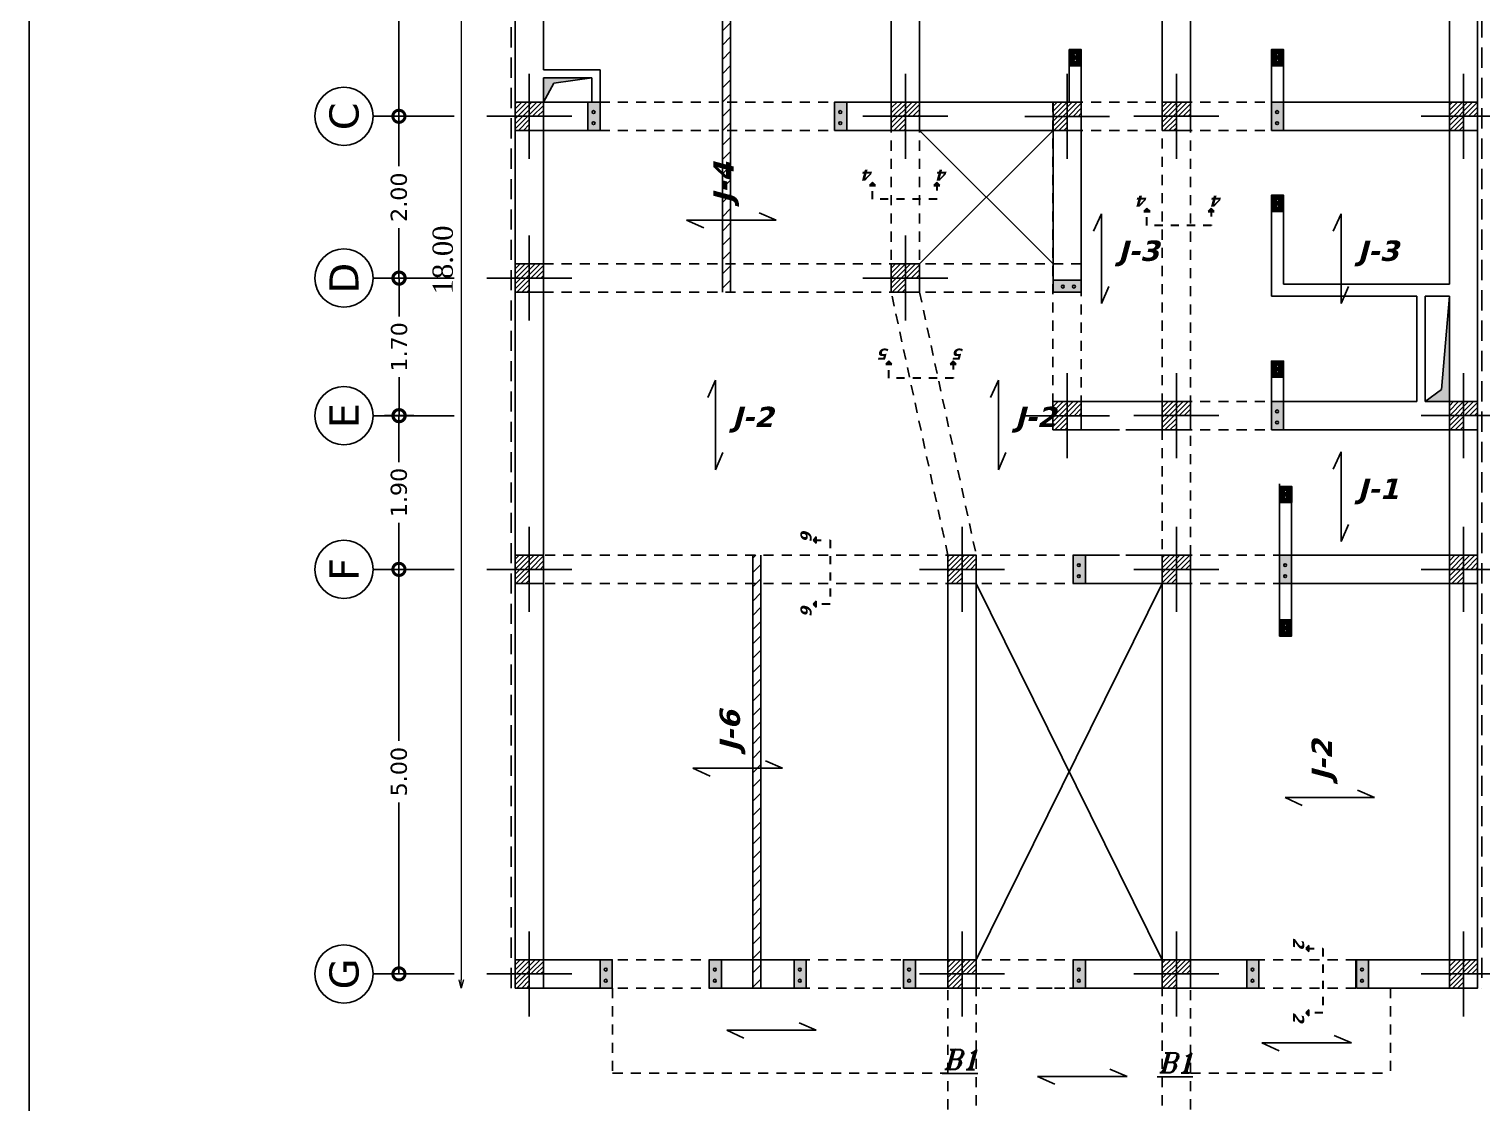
# Model space of a CAD drawing. Header units: inches. Extents: x -1482 to -895, y -39 to 122.
# Drawn here: x -1263.42 to -1245.46, y 60.73 to 74 of the extents above; entities that cross this region are included whole.
import ezdxf
from ezdxf.enums import TextEntityAlignment as Align

# ---------------------------------------------------------------- set-up
doc = ezdxf.new("R2010")
doc.units = ezdxf.units.IN
doc.header["$MEASUREMENT"] = 0
doc.header["$PDMODE"] = 3
for name, pattern in [('DASHDOT', [1, 0.5, -0.25, 0, -0.25]), ('DASHED2', [0.375, 0.25, -0.125]), ('HIDDEN2', [0.1875, 0.125, -0.0625])]:
    doc.linetypes.add(name, pattern=pattern)
doc.layers.get('Defpoints').update_dxf_attribs({"lineweight": 15})
for name, color, linetype in [('axe', 150, 'Continuous'), ('BEAM', 54, 'DASHDOT'), ('coloumn', 10, 'Continuous'), ('fur', 22, 'Continuous'), ('GRADIANT', 251, 'Continuous'), ('KADR', 5, 'Continuous'), ('SAZE_DRAWINGS', 7, 'Continuous')]:
    doc.layers.add(name, color=color, linetype=linetype)
doc.styles.add('COLI', font='TIMES.TTF', dxfattribs={"height": 0.25})
doc.styles.add('NASKHD', font='naskhd.shx')
doc.styles.add('SAZE_STYLE1', font='romant.shx', dxfattribs={"oblique": 15})
doc.styles.get("Standard").update_dxf_attribs({"font": 'verdana.TTF'})
doc.dimstyles.new('111', dxfattribs={"dimscale": 0, "dimtxt": 0.2, "dimasz": 0.1, "dimexe": 0.2, "dimexo": 0.5, "dimgap": 0.1, "dimtad": 1, "dimlfac": 1, "dimzin": 0, "dimdsep": 46, "dimtxsty": 'COLI', "dimblk1": 'OPEN30', "dimblk2": 'OPEN30', "dimsah": 1, "dimcen": 0, "dimse1": 1, "dimse2": 1, "dimclrd": 252, "dimclre": 1, "dimclrt": 1, "dimadec": 0, "dimazin": 0, "dimtfac": 0.5, "dimtix": 1, "dimtofl": 0, "dimtmove": 2, "dimatfit": 3, "dimldrblk": 'OPEN30', "dimfxl": 1, "dimtolj": 1, "dimtzin": 0, "dimlwd": 5, "dimarcsym": 0})
doc.dimstyles.new('Standard 1', dxfattribs={"dimtxt": 0.2, "dimasz": 0.3, "dimexe": 0.18, "dimexo": 0.0625, "dimgap": 0.09, "dimtad": 0, "dimzin": 0, "dimdsep": 46, "dimtxsty": 'Standard', "dimblk": 'DOTSMALL', "dimcen": 0.1, "dimclrd": 256, "dimclre": 256, "dimclrt": 256, "dimadec": 0, "dimazin": 0, "dimtfac": 1, "dimtofl": 0, "dimtmove": 0, "dimatfit": 3, "dimldrblk": 'DOTSMALL', "dimfxl": 1, "dimtolj": 1, "dimtzin": 0, "dimlwd": -1, "dimlwe": -1, "dimarcsym": 0})

# ---------------------------------------------------------------- blocks, each defined once
blk = doc.blocks.new('A$C78557366')
at = {"layer": 'GRADIANT', "ltscale": 0.3}
h = blk.add_hatch(dxfattribs=at)
h.set_pattern_fill('ANSI31', color=256, scale=0.2)
h.paths.add_polyline_path([(-0.1, 0), (0, 0), (0, 0.1), (-0.1, 0.1)], flags=16)
h.paths.add_polyline_path([(0.1, 0), (0.1, 0.1), (-0.1, 0.1), (-0.1, 0)], flags=17)
h.paths.add_polyline_path([(0, -0.1), (0.1, -0.1), (0.1, 0.1), (0, 0.1)])
h.paths.add_polyline_path([(0.1, -0.1), (0.1, 0.1), (-0.1, 0.1), (-0.1, -0.1)])
at = {"layer": 'axe', "ltscale": 0.3}
for p, q in [((0, 0.3), (0, -0.3)), ((-0.3, 0), (0.3, 0))]:
    blk.add_line(p, q, dxfattribs=at)
blk.add_lwpolyline([(0.1, 0.1), (-0.1, 0.1), (-0.1, -0.1), (0.1, -0.1)], close=True, dxfattribs=at)
blk = doc.blocks.new('_Open30')
at = {"color": 0, "linetype": 'ByBlock', "lineweight": -2}
for p, q in [((-1, 0.27), (0, 0)), ((0, 0), (-1, -0.27)), ((0, 0), (-1, 0))]:
    blk.add_line(p, q, dxfattribs=at)
blk = doc.blocks.new('*D457')
at = {"color": 252, "lineweight": 5, "ltscale": 0.3, "transparency": 16777216}
blk.add_line((-1258.081, 80.046), (-1258.081, 62.246), dxfattribs=at)
at = {"layer": 'Defpoints', "color": 0, "ltscale": 0.3, "transparency": 16777216}
for p in [(-1256.893, 80.146), (-1258.081, 62.146), (-1256.893, 62.146)]:
    blk.add_point(p, dxfattribs=at)
at = {"color": 252, "lineweight": 5, "ltscale": 0.3, "transparency": 16777216, "xscale": 0.1, "yscale": 0.1, "zscale": 0.1}
for p, rotation in [((-1258.081, 80.146), 90), ((-1258.081, 62.146), 270)]:
    blk.add_blockref('_Open30', p, dxfattribs=dict(at, rotation=rotation))
at = {"color": 1, "ltscale": 0.3, "transparency": 16777216, "insert": (-1258.308, 71.146), "char_height": 0.25, "attachment_point": 5, "rotation": 90, "style": 'COLI'}
blk.add_mtext('\\A1;18.00', dxfattribs=at)
blk = doc.blocks.new('A$C14EE399E')
h = blk.add_hatch(color=1)
h.dxf.hatch_style = 1
h.paths.add_polyline_path([(0, 0.15), (0, 0), (0.2, 0), (0.2, 0.15)])
h.paths.add_polyline_path([(0.084, 0.075, -1), (0.049, 0.075, -1)], flags=16)
h.paths.add_polyline_path([(0.153, 0.075, -1), (0.118, 0.075, -1)], flags=16)
at = {"color": 1}
blk.add_lwpolyline([(0, 0.15), (0.2, 0.15), (0.2, 0), (0, 0)], close=True, dxfattribs=at)
for centre in [(0.066, 0.075), (0.135, 0.075)]:
    blk.add_circle(centre, 0.0174, dxfattribs=at)
blk = doc.blocks.new('A$C3F8B090B')
h = blk.add_hatch(color=1)
h.paths.add_polyline_path([(0, 0), (0.15, 0), (0.15, 0.35), (0, 0.35)])
h.paths.add_polyline_path([(0.098, 0.122, -1), (0.063, 0.122, -1)], flags=16)
h.paths.add_polyline_path([(0.098, 0.259, -1), (0.063, 0.259, -1)], flags=16)
at = {"color": 1}
blk.add_lwpolyline([(0.15, 0.35), (0.15, 0), (0, 0), (0, 0.35)], close=True, dxfattribs=at)
for centre in [(0.08, 0.259), (0.08, 0.122)]:
    blk.add_circle(centre, 0.0174, dxfattribs=at)
blk = doc.blocks.new('_DotSmall')
at = {"color": 0, "linetype": 'ByBlock', "const_width": 0.5}
blk.add_lwpolyline([(-0.0625, 0, 1), (0.0625, 0, 1)], format="xyb", close=True, dxfattribs=at)
blk = doc.blocks.new('*D464')
at = {"layer": 'axe', "ltscale": 0.3, "transparency": 16777216}
for p, q in [((-1258.852, 77.921), (-1259.032, 77.921)), ((-1258.852, 77.921), (-1258.852, 75.802)), ((-1258.852, 72.921), (-1258.852, 75.04)), ((-1258.852, 72.921), (-1258.672, 72.921))]:
    blk.add_line(p, q, dxfattribs=at)
at = {"layer": 'Defpoints', "color": 0, "ltscale": 0.3, "transparency": 16777216}
for p in [(-1258.852, 77.921), (-1258.888, 72.921), (-1258.852, 72.921)]:
    blk.add_point(p, dxfattribs=at)
at = {"layer": 'axe', "ltscale": 0.3, "transparency": 16777216, "xscale": 0.3, "yscale": 0.3, "zscale": 0.3}
for p, rotation in [((-1258.852, 77.921), 90), ((-1258.852, 72.921), 270)]:
    blk.add_blockref('_DotSmall', p, dxfattribs=dict(at, rotation=rotation))
at = {"layer": 'axe', "ltscale": 0.3, "transparency": 16777216, "insert": (-1258.852, 75.421), "char_height": 0.2, "attachment_point": 5, "rotation": 90}
blk.add_mtext('\\A1;5.00', dxfattribs=at)
blk = doc.blocks.new('*D504')
at = {"layer": 'axe', "ltscale": 0.3, "transparency": 16777216}
for p, q in [((-1258.852, 72.921), (-1258.672, 72.921)), ((-1258.852, 72.921), (-1258.852, 72.304)), ((-1258.852, 70.921), (-1258.852, 71.539)), ((-1258.852, 70.921), (-1258.672, 70.921))]:
    blk.add_line(p, q, dxfattribs=at)
at = {"layer": 'Defpoints', "color": 0, "ltscale": 0.3, "transparency": 16777216}
for p in [(-1258.888, 72.921), (-1258.893, 70.921), (-1258.852, 70.921)]:
    blk.add_point(p, dxfattribs=at)
at = {"layer": 'axe', "ltscale": 0.3, "transparency": 16777216, "xscale": 0.3, "yscale": 0.3, "zscale": 0.3}
for p, rotation in [((-1258.852, 72.921), 90), ((-1258.852, 70.921), 270)]:
    blk.add_blockref('_DotSmall', p, dxfattribs=dict(at, rotation=rotation))
at = {"layer": 'axe', "ltscale": 0.3, "transparency": 16777216, "insert": (-1258.852, 71.921), "char_height": 0.2, "attachment_point": 5, "rotation": 90}
blk.add_mtext('\\A1;2.00', dxfattribs=at)
blk = doc.blocks.new('*D505')
at = {"layer": 'axe', "ltscale": 0.3, "transparency": 16777216}
for p, q in [((-1258.852, 67.321), (-1258.672, 67.321)), ((-1258.852, 67.321), (-1258.852, 65.202)), ((-1258.852, 62.321), (-1258.852, 64.44)), ((-1258.852, 62.321), (-1259.032, 62.321))]:
    blk.add_line(p, q, dxfattribs=at)
at = {"layer": 'Defpoints', "color": 0, "ltscale": 0.3, "transparency": 16777216}
for p in [(-1258.893, 67.321), (-1258.852, 62.321), (-1258.808, 62.321)]:
    blk.add_point(p, dxfattribs=at)
at = {"layer": 'axe', "ltscale": 0.3, "transparency": 16777216, "xscale": 0.3, "yscale": 0.3, "zscale": 0.3}
for p, rotation in [((-1258.852, 67.321), 90), ((-1258.852, 62.321), 270)]:
    blk.add_blockref('_DotSmall', p, dxfattribs=dict(at, rotation=rotation))
at = {"layer": 'axe', "ltscale": 0.3, "transparency": 16777216, "insert": (-1258.852, 64.821), "char_height": 0.2, "attachment_point": 5, "rotation": 90}
blk.add_mtext('\\A1;5.00', dxfattribs=at)
blk = doc.blocks.new('*D503')
at = {"layer": 'axe', "ltscale": 0.3, "transparency": 16777216}
for p, q in [((-1258.852, 69.221), (-1259.032, 69.221)), ((-1258.852, 69.221), (-1258.852, 68.646)), ((-1258.852, 67.321), (-1258.852, 67.896)), ((-1258.852, 67.321), (-1259.032, 67.321))]:
    blk.add_line(p, q, dxfattribs=at)
at = {"layer": 'Defpoints', "color": 0, "ltscale": 0.3, "transparency": 16777216}
for p in [(-1258.852, 69.221), (-1258.852, 67.321), (-1258.852, 67.321)]:
    blk.add_point(p, dxfattribs=at)
at = {"layer": 'axe', "ltscale": 0.3, "transparency": 16777216, "xscale": 0.3, "yscale": 0.3, "zscale": 0.3}
for p, rotation in [((-1258.852, 69.221), 90), ((-1258.852, 67.321), 270)]:
    blk.add_blockref('_DotSmall', p, dxfattribs=dict(at, rotation=rotation))
at = {"layer": 'axe', "ltscale": 0.3, "transparency": 16777216, "insert": (-1258.852, 68.271), "char_height": 0.2, "attachment_point": 5, "rotation": 90}
blk.add_mtext('\\A1;1.90', dxfattribs=at)
blk = doc.blocks.new('*D502')
at = {"layer": 'axe', "ltscale": 0.3, "transparency": 16777216}
for p, q in [((-1258.849, 70.921), (-1258.669, 70.921)), ((-1258.849, 70.921), (-1258.849, 70.446)), ((-1258.849, 69.221), (-1258.849, 69.696)), ((-1258.849, 69.221), (-1258.669, 69.221))]:
    blk.add_line(p, q, dxfattribs=at)
at = {"layer": 'Defpoints', "color": 0, "ltscale": 0.3, "transparency": 16777216}
for p in [(-1258.852, 70.921), (-1258.852, 69.221), (-1258.849, 69.221)]:
    blk.add_point(p, dxfattribs=at)
at = {"layer": 'axe', "ltscale": 0.3, "transparency": 16777216, "xscale": 0.3, "yscale": 0.3, "zscale": 0.3}
for p, rotation in [((-1258.849, 70.921), 90), ((-1258.849, 69.221), 270)]:
    blk.add_blockref('_DotSmall', p, dxfattribs=dict(at, rotation=rotation))
at = {"layer": 'axe', "ltscale": 0.3, "transparency": 16777216, "insert": (-1258.849, 70.071), "char_height": 0.2, "attachment_point": 5, "rotation": 90}
blk.add_mtext('\\A1;1.70', dxfattribs=at)
blk = doc.blocks.new('A$C1FFE27E3')
at = {"layer": 'coloumn'}
for p, q in [((0, 2.186), (0.222, 2.704)), ((0.222, 2.704), (0.222, 0)), ((0.222, 0), (0.459, 0.52))]:
    blk.add_line(p, q, dxfattribs=at)

msp = doc.modelspace()

# ---------------------------------------------------------------- hatches: boundary and pattern name
at = {"ltscale": 0.3}
h = msp.add_hatch(dxfattribs=at)
h.set_pattern_fill('ANSI31', color=256, style=0)
h.paths.add_polyline_path([(-1254.7522, 80.0961), (-1254.8522, 80.0961), (-1254.8522, 79.7461), (-1254.7522, 79.7461)])
h.paths.add_polyline_path([(-1254.7522, 79.7461), (-1254.8522, 79.7461), (-1254.8522, 78.6382), (-1254.7522, 78.6382)])
h.paths.add_polyline_path([(-1254.7522, 78.6382), (-1254.8522, 78.6382), (-1254.8522, 78.0961), (-1254.7522, 78.0961)])
h.paths.add_polyline_path([(-1254.7522, 78.0961), (-1254.8522, 78.0961), (-1254.8522, 77.7461), (-1254.7522, 77.7461)])
h.paths.add_polyline_path([(-1254.7522, 77.7461), (-1254.8522, 77.7461), (-1254.8522, 75.288), (-1254.7522, 75.288)])
h.paths.add_polyline_path([(-1254.7522, 75.288), (-1254.8522, 75.288), (-1254.8522, 73.0961), (-1254.7522, 73.0961)])
h.paths.add_polyline_path([(-1254.7522, 73.0961), (-1254.8522, 73.0961), (-1254.8522, 72.7461), (-1254.7522, 72.7461)])
h.paths.add_polyline_path([(-1254.7522, 72.7461), (-1254.8522, 72.7461), (-1254.8522, 71.6382), (-1254.7522, 71.6382)])
h.paths.add_polyline_path([(-1254.7522, 71.6382), (-1254.8522, 71.6382), (-1254.8522, 71.0961), (-1254.7522, 71.0961)])
h.paths.add_polyline_path([(-1254.7522, 71.0961), (-1254.8522, 71.0961), (-1254.8522, 70.7461), (-1254.7522, 70.7461)])
h.paths.add_polyline_path([(-1254.9646, 78.6682), (-1254.9646, 79.4153), (-1254.5836, 79.4153), (-1254.5836, 78.6682)], flags=9)
h.paths.add_polyline_path([(-1254.9646, 75.318), (-1254.9646, 76.0651), (-1254.5836, 76.0651), (-1254.5836, 75.318)], flags=9)
h.paths.add_polyline_path([(-1254.9646, 71.6682), (-1254.9646, 72.4153), (-1254.5836, 72.4153), (-1254.5836, 71.6682)], flags=9)
for points in [[(-1256.4653, 73.3961), (-1257.0653, 73.3961), (-1257.0653, 73.0961), (-1256.9368, 73.3315)], [(-1245.8653, 70.6961), (-1245.9638, 69.5433), (-1246.1653, 69.3961), (-1245.8653, 69.3961)]]:
    msp.add_hatch(color=256, dxfattribs=at).paths.add_polyline_path(points)
at = {"linetype": 'HIDDEN2', "lineweight": 30, "ltscale": 0.0001}
for points in [[(-1252.9965, 72.0666), (-1252.9965, 72.1033), (-1253.033, 72.0666)], [(-1252.9965, 72.0666), (-1252.9585, 72.0666), (-1252.9965, 72.1033)], [(-1252.2026, 72.1033), (-1252.2391, 72.0666), (-1252.2026, 72.0666)], [(-1252.2026, 72.1033), (-1252.2026, 72.0666), (-1252.1646, 72.0666)], [(-1249.6042, 71.7447), (-1249.6042, 71.7814), (-1249.6407, 71.7447)], [(-1249.6042, 71.7447), (-1249.5662, 71.7447), (-1249.6042, 71.7814)], [(-1248.8103, 71.7814), (-1248.8468, 71.7447), (-1248.8103, 71.7447)], [(-1248.8103, 71.7814), (-1248.8103, 71.7447), (-1248.7723, 71.7447)], [(-1252.7942, 69.8559), (-1252.7942, 69.8927), (-1252.8307, 69.8559)], [(-1252.7942, 69.8559), (-1252.7562, 69.8559), (-1252.7942, 69.8927)], [(-1252.0003, 69.8927), (-1252.0368, 69.8559), (-1252.0003, 69.8559)], [(-1252.0003, 69.8927), (-1252.0003, 69.8559), (-1251.9624, 69.8559)], [(-1253.7309, 67.6834), (-1253.6941, 67.6834), (-1253.6941, 67.7214)], [(-1253.7309, 67.6834), (-1253.6941, 67.6469), (-1253.6941, 67.6834)], [(-1253.6941, 66.8896), (-1253.6941, 66.9275), (-1253.7309, 66.8896)], [(-1253.6941, 66.8896), (-1253.7309, 66.8896), (-1253.6941, 66.853)], [(-1247.6385, 62.635), (-1247.6017, 62.635), (-1247.6017, 62.673)], [(-1247.6385, 62.635), (-1247.6017, 62.5985), (-1247.6017, 62.635)], [(-1247.6017, 61.8411), (-1247.6017, 61.8791), (-1247.6385, 61.8411)], [(-1247.6017, 61.8411), (-1247.6385, 61.8411), (-1247.6017, 61.8046)]]:
    msp.add_hatch(color=2, dxfattribs=at).paths.add_polyline_path(points)
at = {"ltscale": 0.3}
h = msp.add_hatch(dxfattribs=at)
h.set_pattern_fill('ANSI31', color=256, style=0)
h.paths.add_polyline_path([(-1254.3763, 67.4961), (-1254.4763, 67.4961), (-1254.4763, 67.1461), (-1254.3763, 67.1461)])
h.paths.add_polyline_path([(-1254.3763, 67.1461), (-1254.4763, 67.1461), (-1254.4763, 64.8638), (-1254.3763, 64.8638)])
h.paths.add_polyline_path([(-1254.3763, 64.8638), (-1254.4763, 64.8638), (-1254.4763, 62.4961), (-1254.3763, 62.4961)])
h.paths.add_polyline_path([(-1254.3763, 62.4961), (-1254.4763, 62.4961), (-1254.4763, 62.1461), (-1254.3763, 62.1461)])

# ---------------------------------------------------------------- linework, layer by layer
at = {"color": 251, "linetype": 'DASHED2'}
for p, q in [((-1257.4653, 62.1461), (-1257.4653, 80.1461)), ((-1245.4653, 80.1461), (-1245.4653, 62.1461))]:
    msp.add_line(p, q, dxfattribs=at)
at = {"ltscale": 0.3}
for p, q in [((-1257.4153, 62.1461), (-1257.4153, 80.0961)), ((-1254.8522, 70.7461), (-1254.8522, 80.0961)), ((-1254.7522, 70.7461), (-1254.7522, 80.0961)), ((-1257.0653, 73.4961), (-1257.0653, 79.7461)), ((-1245.8653, 79.7461), (-1245.8653, 73.0961)), ((-1252.7653, 78.0961), (-1252.7653, 72.7461)), ((-1245.5153, 78.0961), (-1245.5153, 62.1461)), ((-1252.4153, 77.7461), (-1252.4153, 73.0961)), ((-1249.4153, 77.7461), (-1249.4153, 72.7461)), ((-1249.0653, 77.7461), (-1249.0653, 72.7461)), ((-1250.4153, 73.7461), (-1250.5653, 73.7461)), ((-1250.5653, 73.7461), (-1250.5653, 73.0961)), ((-1250.4153, 73.0957), (-1250.4153, 73.7461)), ((-1248.0653, 73.0962), (-1248.0653, 73.7461)), ((-1248.0653, 73.7461), (-1247.9153, 73.7461)), ((-1247.9153, 73.7461), (-1247.9155, 73.0961)), ((-1257.0653, 73.4961), (-1256.3653, 73.4961)), ((-1256.3653, 73.4961), (-1256.3653, 73.0962)), ((-1257.0653, 62.4961), (-1257.0653, 73.3961)), ((-1257.0653, 73.3961), (-1256.4653, 73.3961)), ((-1257.0653, 73.0961), (-1256.9368, 73.3315)), ((-1256.9368, 73.3315), (-1256.4653, 73.3961)), ((-1256.4653, 73.3961), (-1256.4653, 73.0962)), ((-1257.0653, 73.0961), (-1256.3653, 73.0961)), ((-1257.0653, 73.0961), (-1256.3653, 73.0961)), ((-1256.3653, 73.0961), (-1256.3653, 72.7461)), ((-1253.4653, 72.7461), (-1253.4653, 73.0961)), ((-1253.4653, 73.0961), (-1252.7653, 73.0961)), ((-1252.4153, 73.0961), (-1250.4153, 73.0961)), ((-1250.4153, 73.0961), (-1250.4153, 70.7461)), ((-1248.0653, 73.0961), (-1248.0653, 72.7461)), ((-1248.0653, 73.0961), (-1245.8653, 73.0961)), ((-1256.3653, 72.7461), (-1257.0653, 72.7461)), ((-1252.7653, 72.7461), (-1253.4653, 72.7461)), ((-1252.7653, 72.7461), (-1250.5153, 72.7461)), ((-1252.4153, 72.7461), (-1250.7653, 71.0961)), ((-1250.7653, 72.7457), (-1252.4153, 71.0961)), ((-1250.7653, 72.7457), (-1250.7653, 70.7457)), ((-1249.4153, 72.7461), (-1249.0653, 72.7461)), ((-1248.0653, 72.7461), (-1245.8653, 72.7461)), ((-1245.8653, 72.7461), (-1245.8653, 70.8461)), ((-1248.0653, 71.9461), (-1248.0653, 70.6961)), ((-1248.0653, 71.9461), (-1247.9153, 71.9461)), ((-1247.9153, 71.9461), (-1247.9153, 70.8461)), ((-1247.9153, 70.8461), (-1245.8653, 70.8461)), ((-1248.0653, 70.6961), (-1246.2653, 70.6961)), ((-1246.2653, 70.6961), (-1246.2653, 69.3961)), ((-1246.1653, 70.6961), (-1245.8653, 70.6961)), ((-1246.1653, 70.6961), (-1246.1653, 69.3961)), ((-1245.9638, 69.5433), (-1245.8653, 70.6961)), ((-1245.8653, 70.6961), (-1245.8653, 69.3961)), ((-1248.0653, 69.8961), (-1248.0653, 69.0461)), ((-1248.0653, 69.8961), (-1247.9153, 69.8961)), ((-1247.9153, 69.3961), (-1247.9153, 69.8961)), ((-1246.1653, 69.3961), (-1245.9638, 69.5433)), ((-1250.7664, 69.0461), (-1250.7664, 69.3961)), ((-1250.5153, 69.3961), (-1249.0653, 69.3961)), ((-1250.4153, 69.3961), (-1250.3153, 69.3961)), ((-1250.3153, 69.3961), (-1250.3153, 69.3961)), ((-1249.0653, 69.3961), (-1249.0653, 69.0461)), ((-1247.9653, 69.3961), (-1246.2653, 69.3961)), ((-1246.1653, 69.3961), (-1245.8653, 69.3961)), ((-1250.5153, 69.0461), (-1250.0153, 69.0461)), ((-1250.3653, 69.0461), (-1250.0153, 69.0461)), ((-1249.8653, 69.0461), (-1249.0653, 69.0461)), ((-1248.0653, 69.0461), (-1247.9653, 69.0461)), ((-1248.0653, 69.0461), (-1245.8653, 69.0461)), ((-1245.8653, 69.0461), (-1245.8653, 67.4461)), ((-1247.9653, 68.3785), (-1247.9653, 66.4961)), ((-1247.8153, 68.3475), (-1247.964, 68.3475)), ((-1247.8153, 67.4961), (-1247.8153, 68.3475)), ((-1254.4763, 67.4961), (-1254.4763, 62.1461)), ((-1254.3763, 67.4961), (-1254.3763, 62.1461)), ((-1252.0653, 67.4961), (-1251.7153, 67.4961)), ((-1252.0653, 67.4961), (-1252.0653, 62.4961)), ((-1251.7153, 67.4961), (-1251.7153, 62.4961)), ((-1250.5153, 67.4961), (-1250.0153, 67.4961)), ((-1250.5153, 67.1461), (-1250.5153, 67.4961)), ((-1250.3653, 67.4961), (-1250.0153, 67.4961)), ((-1250.3653, 67.1461), (-1250.3653, 67.4961)), ((-1249.8653, 67.4961), (-1249.0653, 67.4961)), ((-1249.0653, 67.4961), (-1249.0653, 62.4961)), ((-1247.8653, 67.4961), (-1245.8653, 67.4961)), ((-1247.8154, 66.4961), (-1247.8154, 67.4961)), ((-1245.8653, 67.3211), (-1245.8653, 62.4961)), ((-1249.4153, 67.1461), (-1251.7153, 62.4961)), ((-1249.4153, 62.4961), (-1251.7153, 67.1461)), ((-1250.5153, 67.1461), (-1249.4153, 67.1461)), ((-1249.4153, 67.1461), (-1249.4153, 62.4961)), ((-1247.9653, 67.1461), (-1245.8653, 67.1461)), ((-1257.0653, 62.4961), (-1256.2153, 62.4961)), ((-1256.2153, 62.4961), (-1256.2153, 62.1461)), ((-1255.0153, 62.4961), (-1253.8153, 62.4961)), ((-1255.0153, 62.4961), (-1255.0153, 62.1461)), ((-1253.8153, 62.4961), (-1253.8153, 62.1461)), ((-1252.0653, 62.4961), (-1252.6153, 62.4961)), ((-1252.6153, 62.4961), (-1252.6153, 62.1461)), ((-1250.5153, 62.4961), (-1249.4153, 62.4961)), ((-1250.5153, 62.4961), (-1250.5153, 62.1461)), ((-1250.5153, 62.4961), (-1250.5153, 62.1461)), ((-1249.0653, 62.4961), (-1248.22, 62.4961)), ((-1248.22, 62.4961), (-1248.22, 62.1461)), ((-1247.02, 62.4961), (-1247.02, 62.1461)), ((-1247.0152, 62.4961), (-1245.8653, 62.4961)), ((-1257.4153, 62.1461), (-1256.2153, 62.1461)), ((-1255.0153, 62.1461), (-1253.8153, 62.1461)), ((-1251.6691, 62.1461), (-1252.6153, 62.1461)), ((-1250.5153, 62.1461), (-1248.22, 62.1461)), ((-1246.8653, 62.1461), (-1245.5153, 62.1461))]:
    msp.add_line(p, q, dxfattribs=at)
at = {"color": 252, "ltscale": 0.3}
for p, q in [((-1256.4653, 73.0962), (-1256.4653, 73.3961)), ((-1256.3653, 73.3461), (-1256.3654, 73.0961)), ((-1256.3653, 73.0143), (-1256.3653, 72.7461)), ((-1253.4653, 72.7461), (-1252.7604, 72.7461)), ((-1250.874, 62.1461), (-1250.7777, 62.1461)), ((-1250.5635, 62.1461), (-1250.5153, 62.1461))]:
    msp.add_line(p, q, dxfattribs=at)
at = {"color": 2, "linetype": 'HIDDEN2', "lineweight": 30, "ltscale": 0.0001}
for p, q in [((-1252.9965, 72.1033), (-1253.033, 72.0666)), ((-1253.033, 72.0666), (-1252.9585, 72.0666)), ((-1252.9965, 71.895), (-1252.9965, 72.1033)), ((-1252.9585, 72.0666), (-1252.9965, 72.1033)), ((-1252.2026, 72.1033), (-1252.2391, 72.0666)), ((-1252.2391, 72.0666), (-1252.1646, 72.0666)), ((-1252.1646, 72.0666), (-1252.2026, 72.1033)), ((-1252.2019, 72.1026), (-1252.2019, 71.895)), ((-1252.2019, 71.895), (-1252.9965, 71.895)), ((-1249.6042, 71.7814), (-1249.6407, 71.7447)), ((-1249.6407, 71.7447), (-1249.5662, 71.7447)), ((-1249.6042, 71.5731), (-1249.6042, 71.7814)), ((-1249.5662, 71.7447), (-1249.6042, 71.7814)), ((-1248.8103, 71.7814), (-1248.8468, 71.7447)), ((-1248.8468, 71.7447), (-1248.7723, 71.7447)), ((-1248.7723, 71.7447), (-1248.8103, 71.7814)), ((-1248.8095, 71.7807), (-1248.8095, 71.5731)), ((-1248.8095, 71.5731), (-1249.6042, 71.5731)), ((-1252.7942, 69.8927), (-1252.8307, 69.8559)), ((-1252.7942, 69.6843), (-1252.7942, 69.8927)), ((-1252.7562, 69.8559), (-1252.7942, 69.8927)), ((-1252.0003, 69.8927), (-1252.0368, 69.8559)), ((-1251.9624, 69.8559), (-1252.0003, 69.8927)), ((-1251.9996, 69.892), (-1251.9996, 69.6843)), ((-1252.8307, 69.8559), (-1252.7562, 69.8559)), ((-1252.0368, 69.8559), (-1251.9624, 69.8559)), ((-1251.9996, 69.6843), (-1252.7942, 69.6843)), ((-1253.6941, 67.7214), (-1253.7309, 67.6834)), ((-1253.6941, 67.6469), (-1253.6941, 67.7214)), ((-1253.7309, 67.6834), (-1253.6941, 67.6469)), ((-1253.7302, 67.6842), (-1253.5225, 67.6842)), ((-1253.5225, 67.6842), (-1253.5225, 66.8896)), ((-1253.6941, 66.9275), (-1253.7309, 66.8896)), ((-1253.5225, 66.8896), (-1253.7309, 66.8896)), ((-1253.7309, 66.8896), (-1253.6941, 66.853)), ((-1253.6941, 66.853), (-1253.6941, 66.9275)), ((-1247.6017, 62.673), (-1247.6385, 62.635)), ((-1247.6385, 62.635), (-1247.6017, 62.5985)), ((-1247.6378, 62.6358), (-1247.4301, 62.6358)), ((-1247.6017, 62.5985), (-1247.6017, 62.673)), ((-1247.4301, 62.6358), (-1247.4301, 61.8411)), ((-1247.6017, 61.8791), (-1247.6385, 61.8411)), ((-1247.4301, 61.8411), (-1247.6385, 61.8411)), ((-1247.6385, 61.8411), (-1247.6017, 61.8046)), ((-1247.6017, 61.8046), (-1247.6017, 61.8791))]:
    msp.add_line(p, q, dxfattribs=at)
at = {"ltscale": 0.3}
msp.add_lwpolyline([(-1247.8154, 66.4961), (-1247.9653, 66.4961)], dxfattribs=at)
at = {"layer": 'axe', "ltscale": 100}
for p, q in [((-1258.1703, 72.9211), (-1259.1718, 72.9211)), ((-1258.1703, 70.9211), (-1259.1718, 70.9211)), ((-1258.1703, 69.2207), (-1259.1718, 69.2207)), ((-1258.1703, 67.3211), (-1259.1718, 67.3211)), ((-1258.1703, 62.3211), (-1259.1718, 62.3211))]:
    msp.add_line(p, q, dxfattribs=at)
for centre in [(-1259.5318, 72.9211), (-1259.5318, 70.9211), (-1259.5318, 69.2207), (-1259.5318, 67.3211), (-1259.5318, 62.3211)]:
    msp.add_circle(centre, 0.36, dxfattribs=at)
at = {"layer": 'fur', "color": 136, "linetype": 'DASHED2', "ltscale": 0.5}
for p, q in [((-1252.7653, 79.5961), (-1252.7653, 71.0961)), ((-1252.4153, 79.5961), (-1252.4153, 71.0961)), ((-1250.416, 73.7461), (-1250.416, 69.3957)), ((-1249.0653, 73.7461), (-1249.0653, 69.3957)), ((-1247.02, 73.0961), (-1257.0653, 73.0961)), ((-1250.766, 73.0961), (-1250.766, 69.3957)), ((-1249.4153, 73.0961), (-1249.4153, 69.3957)), ((-1247.02, 72.7461), (-1257.0653, 72.7461)), ((-1250.4153, 71.0961), (-1257.0653, 71.0961)), ((-1250.4153, 70.7461), (-1257.0653, 70.7461)), ((-1252.0653, 67.4961), (-1252.7653, 70.7461)), ((-1252.4153, 70.7461), (-1251.7153, 67.4961)), ((-1257.0653, 69.3961), (-1257.0657, 69.3961)), ((-1247.0204, 69.3961), (-1250.7664, 69.3961)), ((-1257.0653, 69.0461), (-1257.0657, 69.0461)), ((-1247.0204, 69.0461), (-1250.7664, 69.0461)), ((-1249.4153, 69.0461), (-1249.4153, 67.4961)), ((-1249.0653, 67.4961), (-1249.0653, 69.0461)), ((-1247.02, 67.4961), (-1257.0653, 67.4961)), ((-1247.02, 67.1461), (-1257.0653, 67.1461)), ((-1247.02, 62.4961), (-1256.2101, 62.4961)), ((-1256.2101, 62.1461), (-1256.2101, 61.0961)), ((-1247.02, 62.1461), (-1256.2101, 62.1461)), ((-1252.0653, 59.9711), (-1252.0653, 62.1461)), ((-1251.7153, 59.7961), (-1251.7153, 62.1461)), ((-1249.416, 59.7961), (-1249.416, 62.1461)), ((-1249.0653, 59.9711), (-1249.0653, 62.1461)), ((-1246.5946, 62.1461), (-1246.5946, 61.0961)), ((-1256.2101, 61.0961), (-1252.0653, 61.0961)), ((-1249.0653, 61.0961), (-1246.5946, 61.0961))]:
    msp.add_line(p, q, dxfattribs=at)
at = {"layer": 'KADR'}
msp.add_lwpolyline([(-1263.4249, 46.8196), (-1236.6857, 46.8196), (-1236.6857, 85.38), (-1263.4249, 85.38)], close=True, dxfattribs=at)

# ---------------------------------------------------------------- block references
at = {"rotation": 90}
for p in [(-1250.4153, 73.5461), (-1247.9153, 73.5461), (-1247.9153, 71.7461), (-1247.9153, 69.6961), (-1247.814, 68.1475), (-1247.8153, 66.4961)]:
    msp.add_blockref('A$C14EE399E', p, dxfattribs=at)
at = {"xscale": 0.9999900196616685, "yscale": 0.9999900196616685, "zscale": 0.9999900196616685}
for p, rotation in [((-1256.3653, 73.0961), 179.9881526941475), ((-1253.3153, 73.0961), 179.9881526941475), ((-1247.9153, 73.0961), 179.9881526941475), ((-1250.7653, 70.8962), 269.9881526941475), ((-1247.9153, 69.3961), 179.9881526941475), ((-1250.3653, 67.4961), 179.9881526941475), ((-1247.8153, 67.4961), 179.9881526941475), ((-1256.2153, 62.4961), 179.9881526941475), ((-1254.8653, 62.4961), 179.9881526941475), ((-1253.8153, 62.4961), 179.9881526941475), ((-1252.4653, 62.4961), 179.9881526941475), ((-1250.3653, 62.4961), 179.9881526941475), ((-1248.22, 62.4961), 179.9881526941475), ((-1246.8652, 62.4961), 179.9881526941475)]:
    msp.add_blockref('A$C3F8B090B', p, dxfattribs=dict(at, rotation=rotation))
at = {"layer": 'axe', "ltscale": 0.3, "xscale": -1.750000000001592, "yscale": 1.750000000001592, "zscale": 1.750000000001592, "rotation": 90}
for p in [(-1257.2403, 72.9211), (-1252.5903, 72.9211), (-1250.5903, 72.9207), (-1249.2403, 72.9211), (-1245.6903, 72.9211), (-1257.2403, 70.9211), (-1252.5903, 70.9211), (-1250.591, 69.2207), (-1249.2403, 69.2211), (-1245.6903, 69.2211), (-1257.2403, 67.3211), (-1251.8903, 67.3211), (-1249.2403, 67.3211), (-1245.6903, 67.3211), (-1257.2403, 62.3211), (-1251.8903, 62.3211), (-1249.2403, 62.3211), (-1245.6903, 62.3211)]:
    msp.add_blockref('A$C78557366', p, dxfattribs=at)
at = {"layer": 'BEAM', "xscale": 0.4095999999999549, "yscale": 0.4095999999999549, "zscale": 0.4095999999999549}
for p, rotation in [((-1255.2955, 71.7293), 270), ((-1250.0755, 71.7138), 180), ((-1247.1135, 71.7138), 180), ((-1254.8457, 69.6592), 180), ((-1251.3498, 69.6592), 180), ((-1247.1135, 68.7726), 180), ((-1255.2165, 64.9549), 270), ((-1247.897, 64.592), 270), ((-1254.7995, 61.7161), 270), ((-1248.1827, 61.5591), 270), ((-1250.9563, 61.1446), 270)]:
    msp.add_blockref('A$C1FFE27E3', p, dxfattribs=dict(at, rotation=rotation))

# ---------------------------------------------------------------- texts
at = {"color": 7, "linetype": 'HIDDEN2', "ltscale": 0.0001, "char_height": 0.251424, "width": 3.548457, "attachment_point": 9, "rotation": 90, "style": 'NASKHD'}
for s, insert in [('{\\fVerdana|b1|i1|c0|p34;J-4}', (-1254.6465, 72.3524)), ('{\\fVerdana|b1|i1|c0|p34;J-6}', (-1254.5675, 65.578)), ('{\\fVerdana|b1|i1|c0|p34;J-2}', (-1247.248, 65.2152))]:
    msp.add_mtext(s, dxfattribs=dict(at, insert=insert))
at = {"color": 2, "linetype": 'HIDDEN2', "lineweight": 30, "ltscale": 0.0001, "char_height": 0.136958, "attachment_point": 9, "style": 'NASKHD'}
for s, insert, width, rotation in [('{\\fVerdana|b1|i1|c0|p34;4}', (-1253.119, 72.2625), 0.065202, 180), ('{\\fVerdana|b1|i1|c0|p34;4}', (-1252.1969, 72.2625), 0.254406, 180), ('{\\fVerdana|b1|i1|c0|p34;4}', (-1249.7267, 71.9406), 0.065202, 180), ('{\\fVerdana|b1|i1|c0|p34;4}', (-1248.8046, 71.9406), 0.254406, 180), ('{\\fVerdana|b1|i1|c0|p34;5}', (-1252.9168, 70.0519), 0.065202, 180), ('{\\fVerdana|b1|i1|c0|p34;5}', (-1251.9946, 70.0519), 0.254406, 180), ('{\\fVerdana|b1|i1|c0|p34;6}', (-1253.8901, 67.6891), 0.254406, 270), ('{\\fVerdana|b1|i1|c0|p34;6}', (-1253.8901, 66.767), 0.065202, 270), ('{\\fVerdana|b1|i1|c0|p34;2}', (-1247.7977, 62.6407), 0.254406, 270), ('{\\fVerdana|b1|i1|c0|p34;2}', (-1247.7977, 61.7186), 0.065202, 270)]:
    msp.add_mtext(s, dxfattribs=dict(at, insert=insert, width=width, rotation=rotation))
at = {"color": 7, "linetype": 'HIDDEN2', "ltscale": 0.0001, "char_height": 0.251424, "width": 3.548457, "attachment_point": 9, "style": 'NASKHD'}
for s, insert in [('{\\fVerdana|b1|i1|c0|p34;J-3}', (-1249.4523, 71.0648)), ('{\\fVerdana|b1|i1|c0|p34;J-3}', (-1246.4904, 71.0648)), ('{\\fVerdana|b1|i1|c0|p34;J-2}', (-1254.2225, 69.0102)), ('{\\fVerdana|b1|i1|c0|p34;J-2}', (-1250.7266, 69.0102)), ('{\\fVerdana|b1|i1|c0|p34;J-1}', (-1246.4904, 68.1236))]:
    msp.add_mtext(s, dxfattribs=dict(at, insert=insert))
at = {"layer": 'axe', "ltscale": 100}
for s, p in [('C', (-1259.5318, 72.9211)), ('D', (-1259.5318, 70.9211)), ('E', (-1259.5318, 69.2207)), ('F', (-1259.5318, 67.3211)), ('G', (-1259.5318, 62.3211))]:
    msp.add_text(s, height=0.36, rotation=90, dxfattribs=at).set_placement(p, align=Align.MIDDLE_CENTER)
at = {"layer": 'SAZE_DRAWINGS', "color": 4, "style": 'SAZE_STYLE1', "oblique": 15}
for p in [(-1251.9035, 61.2631), (-1249.2446, 61.2224)]:
    msp.add_text('%%UB1', height=0.245, dxfattribs=at).set_placement(p, align=Align.MIDDLE)

# ---------------------------------------------------------------- dimensions: what is measured, and where the dimension line sits
at = {"ltscale": 0.3}
dim = msp.add_linear_dim(base=(-1258.0808, 62.1461), p1=(-1256.8931, 80.1461), p2=(-1256.8931, 62.1461), angle=90, dimstyle='111', override={"dimscale": 1}, dxfattribs=at)
dim.commit()
dim.dimension.update_dxf_attribs({"geometry": '*D457', "text_midpoint": (-1258.3084, 71.1461)})
at = {"layer": 'axe', "ltscale": 0.3}
for base, p1, p2, picture, middle in [((-1258.8517, 72.9211), (-1258.8517, 77.9211), (-1258.8885, 72.9211), '*D464', (-1258.8517, 75.4211)), ((-1258.8517, 70.9211), (-1258.8885, 72.9211), (-1258.8935, 70.9211), '*D504', (-1258.8517, 71.9211)), ((-1258.8488, 69.2207), (-1258.8517, 70.9211), (-1258.8517, 69.2207), '*D502', (-1258.8488, 70.0709)), ((-1258.8517, 67.3211), (-1258.8517, 69.2207), (-1258.8517, 67.3211), '*D503', (-1258.8517, 68.2709)), ((-1258.8517, 62.3211), (-1258.8935, 67.3211), (-1258.8082, 62.3211), '*D505', (-1258.8517, 64.8211))]:
    dim = msp.add_linear_dim(base=base, p1=p1, p2=p2, angle=90, dimstyle='Standard 1', override={"dimtmove": 1, "dimfxlon": 1}, dxfattribs=at)
    dim.commit()
    dim.dimension.update_dxf_attribs({"geometry": picture, "text_midpoint": middle})

doc.saveas('drawing.dxf')
